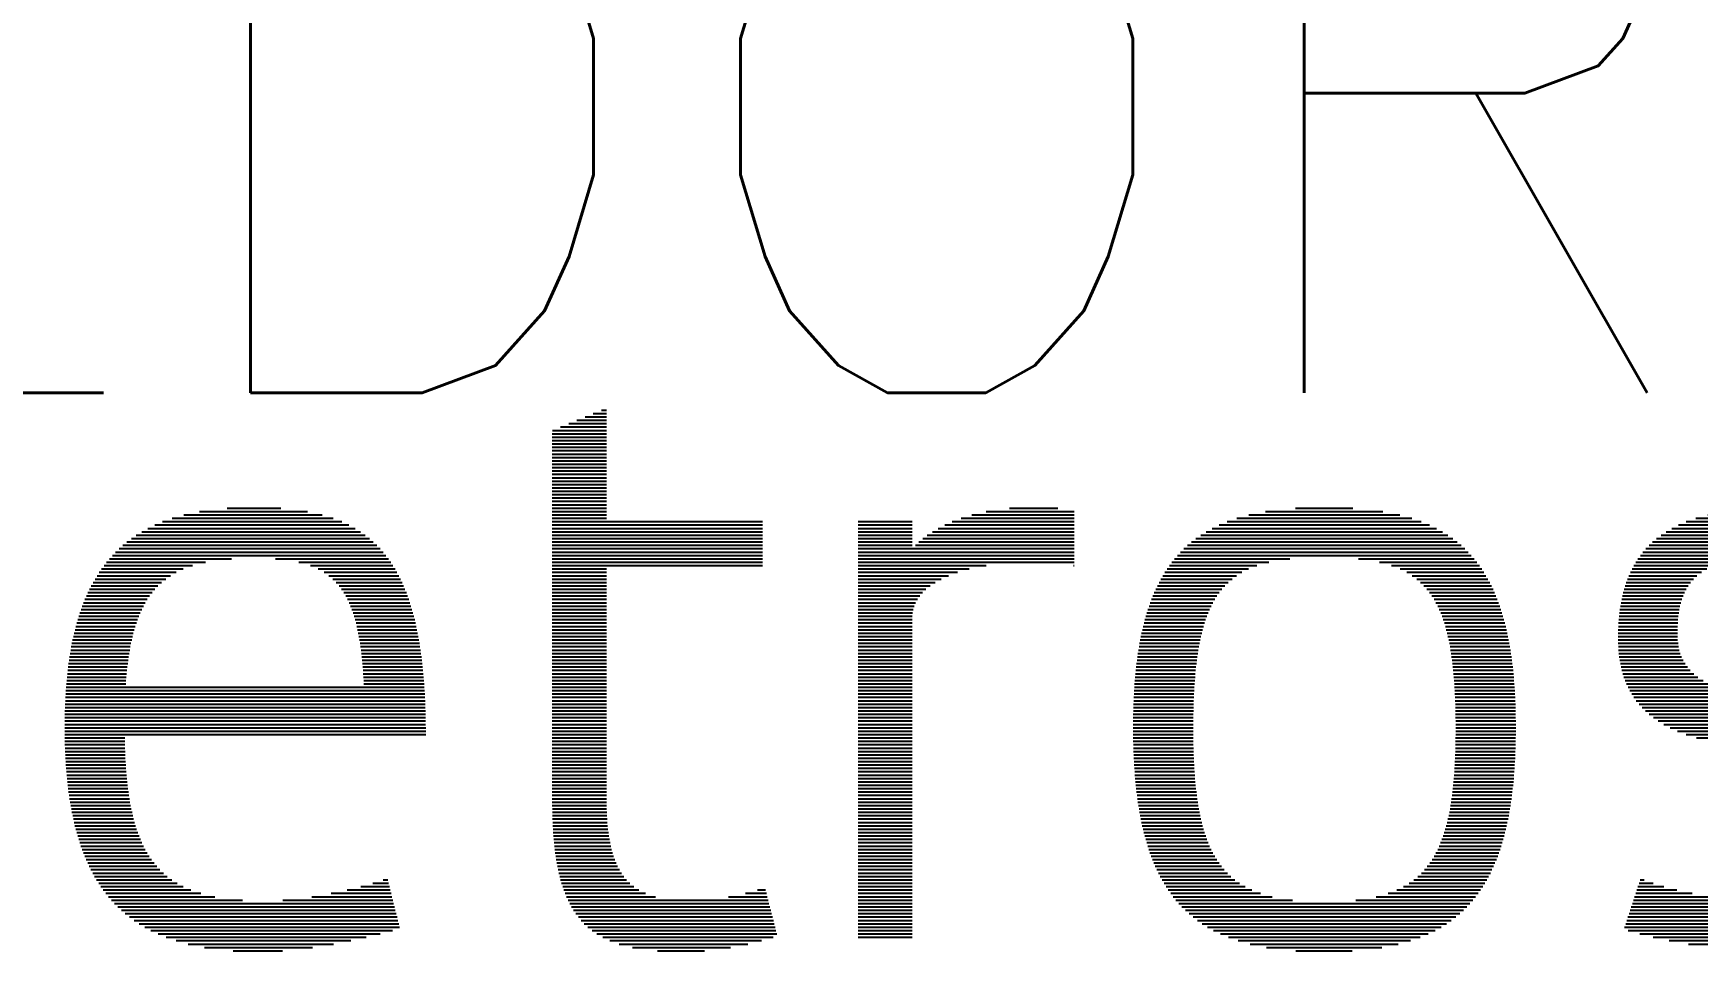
# Model space of a CAD drawing. Header units: millimetres. Extents: x 0 to 420, y 0 to 297.
# Drawn here: x 299.37 to 305.19, y 12.38 to 15.59 of the extents above; entities that cross this region are included whole.
import ezdxf

# ---------------------------------------------------------------- set-up
doc = ezdxf.new("R2010")
doc.units = ezdxf.units.MM
doc.layers.add('-1', color=7, linetype='Continuous')
doc.layers.add('1', color=7, linetype='Continuous')
doc.styles.add('RA100', font='ROMANS.SHX', dxfattribs={"height": 2.5})
pattern_1 = [(0, (4.38426585225068, -1.039455839854635), (0, 0.006496875000000001), [])]

# ---------------------------------------------------------------- blocks, each defined once
blk = doc.blocks.new('Logo Eletrobras Eletrosul A3')
h = blk.add_hatch()
h.set_pattern_fill('_USER', color=144, scale=0.006496875000000001, style=0, pattern_type=0)
h.set_pattern_definition(pattern_1)
edge = h.paths.add_edge_path()
edge.add_spline(control_points=[(3.90175593975068, 0.2920332132703649), (3.90175593975068, 0.2920332132703649), (3.90175593975068, 0.7330345913953646), (3.90175593975068, 0.7330345913953646)], knot_values=[0.9166666666666667, 0.9166666666666667, 0.9166666666666667, 0.9166666666666667, 1, 1, 1, 1], degree=3, periodic=0)
edge.add_spline(control_points=[(3.90175593975068, 0.7330345913953646), (3.90175593975068, 0.7330345913953646), (4.193214344191601, 0.7330345913953646), (4.201441686435953, 0.7330345913953646)], knot_values=[0.834509507777524, 0.834509507777524, 0.834509507777524, 0.834509507777524, 0.9166666666666669, 0.9166666666666669, 0.9166666666666669, 0.9166666666666669], degree=3, periodic=0)
edge.add_line((4.20144168643597, 0.7330345913953646), (4.201619205375683, 0.7332121103350775))
edge.add_spline(control_points=[(4.20161920537568, 0.7332121103353839), (4.20161920537568, 0.7377872549753222), (4.20161920537568, 0.8292663038953654), (4.20161920537568, 0.8292663038953654)], knot_values=[0.7500000000000001, 0.7500000000000001, 0.7500000000000001, 0.7500000000000001, 0.83124945698225, 0.83124945698225, 0.83124945698225, 0.83124945698225], degree=3, periodic=0)
edge.add_spline(control_points=[(4.20161920537568, 0.8292663038953654), (4.20161920537568, 0.8292663038953654), (3.90175593975068, 0.8292663038953654), (3.90175593975068, 0.8292663038953654)], knot_values=[0.6666666666666665, 0.6666666666666665, 0.6666666666666665, 0.6666666666666665, 0.7499999999999999, 0.7499999999999999, 0.7499999999999999, 0.7499999999999999], degree=3, periodic=0)
edge.add_spline(control_points=[(3.90175593975068, 0.8292663038953654), (3.90175593975068, 0.8292663038953654), (3.90175593975068, 1.042285841395365), (3.90175593975068, 1.042285841395365)], knot_values=[0.5833333333333334, 0.5833333333333334, 0.5833333333333334, 0.5833333333333334, 0.6666666666666667, 0.6666666666666667, 0.6666666666666667, 0.6666666666666667], degree=3, periodic=0)
edge.add_spline(control_points=[(3.90175593975068, 1.042285841395365), (3.90175593975068, 1.042285841395365), (3.79752657412568, 0.9991985663953651), (3.79752657412568, 0.9991985663953651)], knot_values=[0.5, 0.5, 0.5, 0.5, 0.5833333333333333, 0.5833333333333333, 0.5833333333333333, 0.5833333333333333], degree=3, periodic=0)
edge.add_spline(control_points=[(3.79752657412568, 0.9991985663953651), (3.79752657412568, 0.9991985663953651), (3.79752657412568, 0.2904154913953656), (3.79752657412568, 0.2904154913953656)], knot_values=[0.4166666666666666, 0.4166666666666666, 0.4166666666666666, 0.4166666666666666, 0.4999999999999999, 0.4999999999999999, 0.4999999999999999, 0.4999999999999999], degree=3, periodic=0)
edge.add_spline(control_points=[(3.79752657412568, 0.2904154913953656), (3.79752657412568, 0.05169431639536448), (3.868115121000683, -0.003002874229634855), (4.052535414750681, -0.003002874229634855)], knot_values=[0.3333333333333334, 0.3333333333333334, 0.3333333333333334, 0.3333333333333334, 0.4166666666666667, 0.4166666666666667, 0.4166666666666667, 0.4166666666666667], degree=3, periodic=0)
edge.add_spline(control_points=[(4.052535414750681, -0.003002874229634855), (4.110169192875682, -0.003002874229634855), (4.18390222725068, 0.01148515702036468), (4.230458833500681, 0.02749345702036488)], knot_values=[0.2499999999999999, 0.2499999999999999, 0.2499999999999999, 0.2499999999999999, 0.3333333333333333, 0.3333333333333333, 0.3333333333333333, 0.3333333333333333], degree=3, periodic=0)
edge.add_spline(control_points=[(4.230458833487045, 0.02749345707313866), (4.230458172255195, 0.02749601570629068), (4.20641389912568, 0.1205352038953649), (4.20641389912568, 0.1205352038953649)], knot_values=[0.1666666666666666, 0.1666666666666666, 0.1666666666666666, 0.1666666666666666, 0.2499988541418221, 0.2499988541418221, 0.2499988541418221, 0.2499988541418221], degree=3, periodic=0)
edge.add_spline(control_points=[(4.20641389912568, 0.1205352038953649), (4.163066749125679, 0.1045269038953651), (4.110169192875682, 0.09652275389536458), (4.052535414750681, 0.09652275389536458)], knot_values=[0.08333333333333334, 0.08333333333333334, 0.08333333333333334, 0.08333333333333334, 0.1666666666666667, 0.1666666666666667, 0.1666666666666667, 0.1666666666666667], degree=3, periodic=0)
edge.add_spline(control_points=[(4.052535414750681, 0.09652275389536458), (3.938671183500681, 0.09652275389536458), (3.90175593975068, 0.1542864695203647), (3.90175593975068, 0.2920332132703649)], knot_values=[0, 0, 0, 0, 0.08333333333333333, 0.08333333333333333, 0.08333333333333333, 0.08333333333333333], degree=3, periodic=0)
h = blk.add_hatch()
h.set_pattern_fill('_USER', color=144, scale=0.006496875000000001, style=0, pattern_type=0)
h.set_pattern_definition(pattern_1)
edge = h.paths.add_edge_path()
edge.add_spline(control_points=[(3.554127649125681, 0.4138821038953653), (3.554127649125681, 0.7585413226453652), (3.453042771000682, 0.8516675288953652), (3.223774549125682, 0.8516675288953652)], knot_values=[0.875, 0.875, 0.875, 0.875, 1, 1, 1, 1], degree=3, periodic=0)
edge.add_spline(control_points=[(3.223774549125682, 0.8516675288953652), (2.983344696000682, 0.8516675288953652), (2.859845599125682, 0.7456970007703649), (2.859845599125682, 0.4284286070203649)], knot_values=[0.75, 0.75, 0.75, 0.75, 0.875, 0.875, 0.875, 0.875], degree=3, periodic=0)
edge.add_spline(control_points=[(2.859845599125682, 0.4284286070203649), (2.859845599125682, 0.09652275389536458), (2.992979561625683, -0.003002874229634855), (3.238217102250681, -0.003002874229634855)], knot_values=[0.625, 0.625, 0.625, 0.625, 0.75, 0.75, 0.75, 0.75], degree=3, periodic=0)
edge.add_spline(control_points=[(3.238217102250681, -0.003002874229634855), (3.305628677250683, -0.003002874229634855), (3.420935214750681, 0.01622137889536512), (3.504335599125682, 0.04209193514536524)], knot_values=[0.5, 0.5, 0.5, 0.5, 0.625, 0.625, 0.625, 0.625], degree=3, periodic=0)
edge.add_spline(control_points=[(3.504335599114929, 0.04209193518835042), (3.504335012088978, 0.04209428202290955), (3.48029772772402, 0.1381914469760099), (3.480297161635681, 0.1381937101053916)], knot_values=[0.3750014718837885, 0.3750014718837885, 0.3750014718837885, 0.3750014718837885, 0.4999984736757541, 0.4999984736757541, 0.4999984736757541, 0.4999984736757541], degree=3, periodic=0)
edge.add_spline(control_points=[(3.480297161625682, 0.138193710145365), (3.411319839750682, 0.1125050663953648), (3.305628677250683, 0.09490503202036482), (3.247851967875683, 0.09490503202036482)], knot_values=[0.25, 0.25, 0.25, 0.25, 0.375, 0.375, 0.375, 0.375], degree=3, periodic=0)
edge.add_spline(control_points=[(3.247851967875683, 0.09490503202036482), (3.060267696000681, 0.09490503202036482), (2.976854317875681, 0.1512199445203652), (2.975204111625683, 0.4138821038953653)], knot_values=[0.125, 0.125, 0.125, 0.125, 0.25, 0.25, 0.25, 0.25], degree=3, periodic=0)
edge.add_spline(control_points=[(2.975204111625683, 0.4138821038953653), (2.975204111625683, 0.4138821038953653), (3.554127649125681, 0.4138821038953653), (3.554127649125681, 0.4138821038953653)], knot_values=[0, 0, 0, 0, 0.125, 0.125, 0.125, 0.125], degree=3, periodic=0)
edge = h.paths.add_edge_path(flags=16)
edge.add_spline(control_points=[(3.435358277250682, 0.5084960945203654), (3.435358277250682, 0.5084960945203654), (2.976854317875681, 0.5084960945203654), (2.976854317875681, 0.5084960945203654)], knot_values=[0.25, 0.25, 0.25, 0.25, 0.5, 0.5, 0.5, 0.5], degree=3, periodic=0)
edge.add_spline(control_points=[(2.976854317875681, 0.5084960945203654), (2.989802589750681, 0.6992443445203653), (3.053874771000681, 0.753811597645365), (3.223774549125682, 0.753811597645365)], knot_values=[0.75, 0.75, 0.75, 0.75, 1, 1, 1, 1], degree=3, periodic=0)
edge.add_spline(control_points=[(3.223774549125682, 0.753811597645365), (3.372916811625682, 0.753811597645365), (3.425859846000682, 0.710542410145365), (3.435358277250682, 0.5084960945203654)], knot_values=[0.5, 0.5, 0.5, 0.5, 0.75, 0.75, 0.75, 0.75], degree=3, periodic=0)
h = blk.add_hatch()
h.set_pattern_fill('_USER', color=144, scale=0.006496875000000001, style=0, pattern_type=0)
h.set_pattern_definition(pattern_1)
edge = h.paths.add_edge_path()
edge.add_spline(control_points=[(4.489937524125683, 0.6384465882703649), (4.489937524125683, 0.7120886663953647), (4.597499786625679, 0.7456970007703649), (4.717685477250683, 0.7456970007703649)], knot_values=[0.2, 0.2, 0.2, 0.2, 0.3, 0.3, 0.3, 0.3], degree=3, periodic=0)
edge.add_spline(control_points=[(4.717685477250683, 0.7456970007703649), (4.748136330375679, 0.7456970007703649), (4.776936977250681, 0.742533022645365), (4.801001402250684, 0.7393430570203647)], knot_values=[0.1, 0.1, 0.1, 0.1, 0.2, 0.2, 0.2, 0.2], degree=3, periodic=0)
edge.add_spline(control_points=[(4.801001402250684, 0.7393430570526567), (4.801001402250684, 0.7393452097925723), (4.801001402250684, 0.8469811292481575), (4.801001402250684, 0.8469832819880732)], knot_values=[1.000000000001e-06, 1.000000000001e-06, 1.000000000001e-06, 1.000000000001e-06, 0.099999, 0.099999, 0.099999, 0.099999], degree=3, periodic=0)
edge.add_spline(control_points=[(4.801001402250684, 0.8469832820203647), (4.775319255375681, 0.8500368132703651), (4.746570583500684, 0.8516675288953652), (4.717685477250683, 0.8516675288953652)], knot_values=[0.8999999999999999, 0.8999999999999999, 0.8999999999999999, 0.8999999999999999, 1, 1, 1, 1], degree=3, periodic=0)
edge.add_spline(control_points=[(4.717685477250683, 0.8516675288953652), (4.60221002100068, 0.8516675288953652), (4.520355892875681, 0.8098146601453649), (4.489937524125683, 0.771509085145365)], knot_values=[0.7999999999999998, 0.7999999999999998, 0.7999999999999998, 0.7999999999999998, 0.8999999999999998, 0.8999999999999998, 0.8999999999999998, 0.8999999999999998], degree=3, periodic=0)
edge.add_line((4.489937524094449, 0.7715090851120063), (4.489937524094449, 0.8292663038953642))
edge.add_line((4.489937524094449, 0.8292663038953654), (4.385825102250682, 0.8292663038953654))
edge.add_line((4.385825102250683, 0.8292663038953654), (4.385825102250683, 0.02244938833057497))
edge.add_line((4.385825102250683, 0.0224493883305743), (4.489937524125683, 0.02244938832437518))
edge.add_line((4.489937524125683, 0.02244938832437526), (4.489937524125683, 0.6384465882703648))
h = blk.add_hatch()
h.set_pattern_fill('_USER', color=144, scale=0.006496875000000001, style=0, pattern_type=0)
h.set_pattern_definition(pattern_1)
h.paths.add_polyline_path([(5.650260978954424, 0.4586867679640636), (5.649831290342568, 0.4733033578778501), (5.649229022887432, 0.487582677687632), (5.648453770782162, 0.5015280200944421), (5.647505128219901, 0.5151426777993069), (5.646382689393803, 0.5284299435032591), (5.645086048497021, 0.541393109907327), (5.643614799722695, 0.5540354697125425), (5.641968537263981, 0.5663603156199328), (5.640146855314018, 0.5783709403305282), (5.638149348065962, 0.5900706365453585), (5.635975609712958, 0.6014626969654548), (5.633625234448161, 0.6125504142918459), (5.63109781646471, 0.6233370812255612), (5.628392949955764, 0.6338259904676313), (5.625510229114461, 0.644020434719085), (5.622449248133957, 0.6539237066809527), (5.619209601207398, 0.663539099054264), (5.615790882527932, 0.6728699045400495), (5.612192686288719, 0.6819194158393387), (5.608414606682885, 0.6906909256531577), (5.604456237903594, 0.6991877266825419), (5.600317174143996, 0.7074131116285196), (5.595997009597227, 0.7153703731921186), (5.591495338456454, 0.7230628040743698), (5.586811754914812, 0.7304936969763025), (5.58194585316545, 0.7376663445989484), (5.576897227401517, 0.7445840396433345), (5.571665471816171, 0.7512500748104913), (5.566250180602555, 0.7576677428014511), (5.56065094795381, 0.7638403363172395), (5.554867368063093, 0.7697711480588905), (5.548899035123554, 0.7754634707274297), (5.542745543328333, 0.7809205970238922), (5.53640648687059, 0.7861458196493021), (5.529881459943461, 0.7911424313046909), (5.523170056740106, 0.7959137246910903), (5.516271871453668, 0.8004629925095306), (5.509186498277291, 0.8047935274610394), (5.501913531404142, 0.808908622246646), (5.494452565027348, 0.8128115695673808), (5.486803193340066, 0.8165056621242748), (5.478965010535443, 0.8199941926183576), (5.462720588346777, 0.8263677382222041), (5.445716052006542, 0.8319585479871625), (5.427948155059923, 0.836792963521467), (5.409413651052109, 0.8408973264333595), (5.390109293528283, 0.8442979783310753), (5.37003183603364, 0.8470212608228556), (5.349178032113372, 0.8490935155169361), (5.327544635312663, 0.8505410840215544), (5.305128399176702, 0.8513903079449525), (5.281926077250681, 0.8516675288953652), (5.258861301393328, 0.8513903079449525), (5.236574054437266, 0.8505410840215544), (5.215061364728367, 0.8490935155169352), (5.1943202606125, 0.8470212608228556), (5.174347770435535, 0.8442979783310762), (5.155140922543342, 0.8408973264333586), (5.136696745281803, 0.836792963521467), (5.119012266996776, 0.8319585479871616), (5.102084516034136, 0.826367738222205), (5.085910520739755, 0.8199941926183576), (5.078105252826248, 0.8165056621242757), (5.070487309459509, 0.8128115695673825), (5.063056319182763, 0.808908622246646), (5.055811910539255, 0.8047935274610385), (5.048753712072212, 0.8004629925095297), (5.041881352324882, 0.7959137246910934), (5.035194459840472, 0.7911424313046935), (5.028692663162239, 0.7861458196493012), (5.022375590833413, 0.7809205970238908), (5.016242871397221, 0.7754634707274315), (5.010294133396897, 0.7697711480588896), (5.004529005375684, 0.7638403363172377), (4.998947115876803, 0.7576677428014511), (4.993548093443497, 0.7512500748104931), (4.988331566619003, 0.7445840396433336), (4.983297163946542, 0.7376663445989458), (4.978444513969361, 0.7304936969763043), (4.973773245230685, 0.7230628040743716), (4.96928298627375, 0.7153703731921173), (4.964973365641793, 0.7074131116285205), (4.960844011878049, 0.6991877266825441), (4.956894553525743, 0.690690925653159), (4.953124619128118, 0.6819194158393378), (4.949533837228405, 0.6728699045400464), (4.946121836369841, 0.6635390990542649), (4.942888245095642, 0.6539237066809496), (4.939832691949068, 0.6440204347190841), (4.936954805473338, 0.6338259904676273), (4.934254214211688, 0.6233370812255634), (4.931730546707353, 0.6125504142918454), (4.929383431503567, 0.6014626969654522), (4.927212497143564, 0.5900706365453683), (4.925217372170579, 0.578370940330529), (4.923397685127842, 0.5663603156199399), (4.921753064558587, 0.5540354697125411), (4.920283139006052, 0.5413931099073355), (4.918987537013471, 0.5284299435032578), (4.917865887124073, 0.5151426777993029), (4.916917817881096, 0.5015280200944447), (4.91614295782777, 0.4875826776876271), (4.915540935507334, 0.4733033578778545), (4.915111379463013, 0.4586867679640587), (4.914853918238052, 0.4437296152452421), (4.914768180375685, 0.4284286070203693), (4.914852789369345, 0.4130402137151781), (4.915106935662376, 0.3979891803297848), (4.91553109822285, 0.3832724660637989), (4.91612575601884, 0.3688870301168272), (4.916891388018414, 0.3548298316884506), (4.917828473189651, 0.3410978299782577), (4.918937490500614, 0.3276879841858569), (4.920218918919382, 0.3145972535108448), (4.921673237414026, 0.3018225971527975), (4.92330092495261, 0.2893609743113426), (4.925102460503219, 0.2772093441860428), (4.927078323033914, 0.2653646659765094), (4.929228991512776, 0.2538238988823416), (4.931554944907866, 0.2425840021031247), (4.934056662187263, 0.2316419348384602), (4.936734622319044, 0.2209946562879428), (4.939589304271269, 0.2106391256511593), (4.942621187012016, 0.2005723021277288), (4.945830749509359, 0.1907911449172257), (4.949218470731363, 0.1812926132192438), (4.952784829646106, 0.1720736662333984), (4.956530305221662, 0.1631312631592636), (4.960455376426101, 0.1544623631964437), (4.96456052222749, 0.1460639255445346), (4.968846221593903, 0.137932909403133), (4.973312953493416, 0.130066273971829), (4.977961196894096, 0.1224609784502282), (4.982791430764014, 0.115113982037915), (4.987804134071254, 0.1080222439344873), (4.992999785783873, 0.1011827233395413), (4.998378864869952, 0.09459237945268262), (5.003941850297554, 0.08824817147349062), (5.009689221034765, 0.08214705860156934), (5.015621456049644, 0.07628600003651353), (5.021739034310265, 0.07066195497791661), (5.028042434784709, 0.0652718826253742), (5.03453213644104, 0.06011274217848861), (5.041208618247332, 0.05518149283684304), (5.048072359171655, 0.05047509380004467), (5.055123838182077, 0.04599050426767803), (5.062363534246682, 0.04172468343934854), (5.069791926333536, 0.03767459051464561), (5.077409493410705, 0.03383718469316843), (5.085216714446265, 0.03020942517451175), (5.093214068408294, 0.02678827115826632), (5.101402034264861, 0.02357068184402955), (5.109781090984033, 0.02055361643140197), (5.118351717533884, 0.01773403411997387), (5.136069595997913, 0.01267515559910359), (5.154559501401529, 0.008369719878183801), (5.173825265489302, 0.004793400553976479), (5.193870720005812, 0.00192187122324583), (5.214699696695625, -0.0002691945172443866), (5.236316027303324, -0.001804123070730412), (5.258723543573485, -0.002707240840448044), (5.281926077250684, -0.003002874229634855), (5.305264442168912, -0.002707240840448044), (5.327799450490581, -0.001804123070730412), (5.349535198054419, -0.0002691945172443866), (5.37047578069917, 0.001921871223246274), (5.390625294263568, 0.004793400553976479), (5.409987834586349, 0.008369719878183801), (5.428567497506247, 0.01267515559910315), (5.446368378862015, 0.01773403411997521), (5.454978056402947, 0.02055361643140197), (5.463394574492369, 0.02357068184402999), (5.471618445110131, 0.0267882711582641), (5.479650180236071, 0.03020942517450909), (5.487490291850023, 0.03383718469316976), (5.495139291931832, 0.03767459051464694), (5.502597692461347, 0.04172468343934854), (5.509866005418409, 0.04599050426767937), (5.516944742782854, 0.05047509380004378), (5.52383441653453, 0.05518149283684393), (5.530535538653282, 0.0601127421784855), (5.537048621118942, 0.06527188262537598), (5.543374175911357, 0.07066195497791528), (5.549512715010373, 0.07628600003651131), (5.555464750395824, 0.0821470586015689), (5.56123079404756, 0.08824817147349062), (5.566811357945419, 0.09459237945268084), (5.572206954069244, 0.1011827233395448), (5.57741809439888, 0.1080222439344873), (5.582445290914166, 0.1151139820379128), (5.587289055594944, 0.1224609784502242), (5.59194990042106, 0.1300662739718308), (5.596428337372352, 0.1379329094031316), (5.600724878428661, 0.1460639255445355), (5.604840035569836, 0.1544623631964432), (5.608774320775712, 0.1631312631592614), (5.612528246026134, 0.1720736662333953), (5.616102323300947, 0.1812926132192496), (5.619497064579988, 0.1907911449172248), (5.622712981843101, 0.2005723021277315), (5.625750587070133, 0.2106391256511686), (5.628610392240919, 0.2209946562879437), (5.631292909335304, 0.2316419348384606), (5.63379865033313, 0.2425840021031251), (5.636128127214239, 0.2538238988823402), (5.638281851958478, 0.2653646659765116), (5.64026033654568, 0.2772093441860428), (5.642064092955696, 0.2893609743113399), (5.643693633168361, 0.3018225971528037), (5.645149469163528, 0.3145972535108439), (5.646432112921026, 0.3276879841858613), (5.647542076420702, 0.3410978299782617), (5.648479871642397, 0.3548298316884511), (5.64924601056596, 0.3688870301168308), (5.649841005171229, 0.3832724660638078), (5.650265367438042, 0.3979891803297866), (5.650519609346247, 0.4130402137151701), (5.650604242875684, 0.4284286070203649), (5.650518494529845, 0.4437296152452457)])
h.paths.add_polyline_path([(5.535026290535718, 0.447353939460299), (5.535156297168438, 0.4316484639916629), (5.535167052427671, 0.4236870788119771), (5.535141923475869, 0.4160606181815392), (5.534982730063167, 0.4011373814061034), (5.534675837324855, 0.3866490714508402), (5.534218302884774, 0.3725901053232517), (5.533607184366755, 0.3589549000308385), (5.532839539394644, 0.3457378725810987), (5.53191242559226, 0.3329334399815349), (5.530822900583448, 0.320536019239646), (5.529568021992041, 0.3085400273629331), (5.528144847441876, 0.2969398813588962), (5.526550434556789, 0.2857299982350354), (5.524781840960614, 0.2749047949988515), (5.522836124277177, 0.2644586886578444), (5.520710342130329, 0.2543860962195148), (5.518401552143896, 0.2446814346913619), (5.515906811941715, 0.2353391210808877), (5.513223179147623, 0.226353572395591), (5.510347711385453, 0.2177192056429731), (5.507277466279042, 0.2094304378305338), (5.504009501452224, 0.2014816859657738), (5.500540874528834, 0.1938673670561921), (5.496868643132714, 0.1865818981092917), (5.492989864887683, 0.17961969613257), (5.488901597417595, 0.1729751781335298), (5.484600898346276, 0.1666427611196695), (5.480084825297563, 0.1606168620984891), (5.475350435895287, 0.1548918980774916), (5.470394787763286, 0.1494622860641757), (5.465214938525396, 0.1443224430660406), (5.459807945805455, 0.139466786090586), (5.454170867227297, 0.1348897321453171), (5.448300760414753, 0.1305856982377294), (5.442194682991655, 0.1265491013753244), (5.435849692581858, 0.1227743585656036), (5.429262846809177, 0.1192558868160662), (5.422431203297453, 0.115988103134212), (5.415351819670519, 0.1129654245275429), (5.408021753552223, 0.1101822680035576), (5.400438062566387, 0.1076330505697576), (5.392597804336845, 0.1053121892336426), (5.384498036487443, 0.1032141010027132), (5.376135816642009, 0.10133320288447), (5.367508202424379, 0.09966391188641222), (5.358612251458389, 0.09820064501604175), (5.349445021367877, 0.09693781928085743), (5.340003569776677, 0.09586985168836071), (5.33028495430862, 0.09499115924604906), (5.320286232587542, 0.09429615896142751), (5.310004462237284, 0.09377926784199309), (5.299436700881678, 0.09343490289524681), (5.28858000614456, 0.09325748112868837), (5.277514666563111, 0.0932415386536598), (5.266687882310659, 0.09338624174328025), (5.256147008090849, 0.09369677141458865), (5.245889177040088, 0.09417871066008532), (5.235911522294771, 0.09483764247227056), (5.226211176991292, 0.09567914984364245), (5.216785274266059, 0.0967088157667022), (5.207630947255485, 0.09793222323394923), (5.198745329095953, 0.0993549552378834), (5.190125552923867, 0.1009825947710032), (5.181768751875641, 0.1028207248258104), (5.173672059087657, 0.1048749283948021), (5.165832607696331, 0.1071507884704799), (5.158247530838057, 0.1096538880453437), (5.150913961649238, 0.1123898101118903), (5.143829033266275, 0.1153641376626231), (5.136989878825567, 0.1185824536900397), (5.130393631463516, 0.1220503411866414), (5.124037424316523, 0.1257733831449261), (5.117918390520995, 0.129757162557393), (5.112033663213321, 0.1340072624165445), (5.106380375529909, 0.1385292657148796), (5.100955660607159, 0.143328755444895), (5.095756651581468, 0.1484113145990933), (5.090780481589253, 0.1537825261699752), (5.086024283766889, 0.1594479731500371), (5.081485191250799, 0.1654132385317788), (5.077160337177375, 0.1716839053077024), (5.073046854683017, 0.1782655564703091), (5.06914187690413, 0.1851637750120942), (5.065442536977113, 0.1923841439255582), (5.061945968038362, 0.1999322462032049), (5.058649303224289, 0.2078136648375262), (5.055549675671283, 0.2160339828210289), (5.052644218515752, 0.224598783146214), (5.049930064894095, 0.2335136488055762), (5.047404347942717, 0.242784162791609), (5.045064200798013, 0.2524159080968302), (5.042906756596388, 0.2624144677137243), (5.040929148474238, 0.2727854246347974), (5.03912850956797, 0.2835343618525452), (5.037501973013978, 0.2946668623594682), (5.036046671948672, 0.3061885091480718), (5.034759739508445, 0.3181048852108481), (5.033638308829701, 0.3304215735403013), (5.032679513048844, 0.3431441571289264), (5.031880485302267, 0.3562782189692415), (5.03123835872638, 0.3698293420537131), (5.030750266457577, 0.3838031093748739), (5.030413341632265, 0.3982051039251977), (5.03022471738684, 0.413040908697194), (5.030185122086714, 0.4206232346014809), (5.030177873515527, 0.4250502761879553), (5.030250715798989, 0.4411317189918655), (5.030468770811304, 0.4565385404044973), (5.030835699776222, 0.4714535777525435), (5.031354369557356, 0.4858842969052848), (5.032027647018289, 0.4998381637320159), (5.032858399022636, 0.5133226441020051), (5.033849492433983, 0.5263452038845227), (5.035003794115934, 0.5389133089488842), (5.03632417093209, 0.5510344251643389), (5.037813489746046, 0.5627160184001885), (5.039474617421401, 0.5739655545256976), (5.041310420821763, 0.584790499410162), (5.043323766810715, 0.5951983189228582), (5.04551752225187, 0.6051964789330619), (5.047894554008824, 0.6147924453100639), (5.050457728945172, 0.623993683923135), (5.053209913924515, 0.6328076606415713), (5.056153975810453, 0.6412418413346361), (5.059292781466578, 0.6493036918716255), (5.062629197756504, 0.6570006781218156), (5.06616609154382, 0.6643402659544897), (5.06990632969212, 0.6713299212389243), (5.073852779065014, 0.6779771098444085), (5.078008306526101, 0.6842892976402162), (5.082375778938971, 0.690273950495631), (5.086958063167227, 0.6959385342799389), (5.091758026074469, 0.7012905148624151), (5.096778534524297, 0.7063373581123469), (5.102022455380308, 0.7110865298990108), (5.107492655506103, 0.7155454960916883), (5.113192001765277, 0.719721722559667), (5.119123361021433, 0.7236226751722206), (5.125289600138171, 0.7272558197986352), (5.131693585979086, 0.7306286223081906), (5.138338185407783, 0.7337485485701687), (5.14522626528785, 0.7366230644538518), (5.152360692482901, 0.7392596358285188), (5.159744333856519, 0.7416657285634543), (5.167380056272314, 0.7438488085279356), (5.175270726593887, 0.7458163415912491), (5.183419211684829, 0.7475757936226741), (5.19182837840874, 0.7491346304914916), (5.200501093629224, 0.7505003180669818), (5.209440224209878, 0.7516803222184287), (5.218648637014304, 0.7526821088151134), (5.228129198906089, 0.7535131437263147), (5.237884776748846, 0.7541808928213163), (5.247918237406168, 0.7546928219694005), (5.258232447741655, 0.7550563970398474), (5.268830274618907, 0.7552790839019381), (5.279714584901519, 0.7553683484249545), (5.290774600996563, 0.755330382303153), (5.301573273667291, 0.7551619602810065), (5.312083601431731, 0.7548556363982164), (5.32230852666606, 0.7544039447855009), (5.332250991746438, 0.7537994195735798), (5.341913939049029, 0.7530345948931716), (5.351300310950002, 0.7521020048749945), (5.360413049825517, 0.7509941836497664), (5.369255098051742, 0.7497036653482061), (5.377829398004835, 0.7482229841010337), (5.386138892060973, 0.7465446740389652), (5.394186522596311, 0.744661269292723), (5.401975231987013, 0.7425653039930213), (5.409507962609251, 0.74024931227058), (5.416787656839183, 0.7377058282561193), (5.423817257052978, 0.7349273860803569), (5.4305997056268, 0.73190651987401), (5.437137944936811, 0.7286357637678003), (5.443434917359181, 0.7251076518924426), (5.449493565270068, 0.7213147183786588), (5.455316831045643, 0.717249497357165), (5.460907657062062, 0.7129045229586795), (5.466268985695503, 0.7082723293139228), (5.471403759322119, 0.7033454505536127), (5.476314920318078, 0.6981164208084687), (5.481005411059552, 0.6925777742092079), (5.485478173922694, 0.6867220448865483), (5.489736151283672, 0.6805417669712108), (5.493782285518655, 0.6740294745939117), (5.497619519003809, 0.6671777018853717), (5.501250794115297, 0.6599789829763063), (5.504679053229278, 0.652425851997438), (5.507907238721923, 0.6445108430794817), (5.510938292969389, 0.6362264903531583), (5.513775158347848, 0.6275653279491862), (5.516420777233471, 0.6185198899982822), (5.518878092002403, 0.6090827106311667), (5.521150045030826, 0.5992463239785568), (5.523239578694898, 0.5890032641711724), (5.525149635370784, 0.5783460653397321), (5.526883157434654, 0.5672672616149526), (5.528443087262666, 0.5557593871275546), (5.529832367230984, 0.5438149760082553), (5.531053939715783, 0.5314265623877747), (5.532110747093213, 0.5185866803968304), (5.533005731739451, 0.5052878641661387), (5.533741836030654, 0.4915226478264225), (5.534322002342986, 0.4772835655083973), (5.534749173052624, 0.4625631513427839)], flags=16)
h = blk.add_hatch()
h.set_pattern_fill('_USER', color=144, scale=0.006496875000000001, style=0, pattern_type=0)
h.set_pattern_definition(pattern_1)
edge = h.paths.add_edge_path()
edge.add_spline(control_points=[(6.463213877250684, 0.252116413270365), (6.463213877250684, 0.402915378895365), (6.373544008500687, 0.4700151038953644), (6.163435071000684, 0.4844836445203655)], knot_values=[0.1428571428571428, 0.1428571428571428, 0.1428571428571428, 0.1428571428571428, 0.2142857142857142, 0.2142857142857142, 0.2142857142857142, 0.2142857142857142], degree=3, periodic=0)
edge.add_spline(control_points=[(6.163435071000684, 0.4844836445203655), (6.017528252250681, 0.494079528895365), (5.961473214750683, 0.5294939945203647), (5.961473214750683, 0.609567978895365)], knot_values=[0.07142857142857142, 0.07142857142857142, 0.07142857142857142, 0.07142857142857142, 0.1428571428571428, 0.1428571428571428, 0.1428571428571428, 0.1428571428571428], degree=3, periodic=0)
edge.add_spline(control_points=[(5.961473214750683, 0.609567978895365), (5.961473214750683, 0.7362765320203648), (6.030418052250685, 0.7553708476453656), (6.168379192875683, 0.7553708476453656)], knot_values=[0, 0, 0, 0, 0.07142857142857142, 0.07142857142857142, 0.07142857142857142, 0.07142857142857142], degree=3, periodic=0)
edge.add_spline(control_points=[(6.168379192875683, 0.7553708476453656), (6.246750996000685, 0.7553708476453656), (6.333393321000685, 0.7362765320203648), (6.399050739750685, 0.710542410145365)], knot_values=[0.9285714285714284, 0.9285714285714284, 0.9285714285714284, 0.9285714285714284, 1, 1, 1, 1], degree=3, periodic=0)
edge.add_spline(control_points=[(6.399050739750685, 0.710542410145365), (6.399050739750685, 0.710542410145365), (6.434335267875685, 0.8098146601453649), (6.434335267875685, 0.8098146601453649)], knot_values=[0.8571428571428569, 0.8571428571428569, 0.8571428571428569, 0.8571428571428569, 0.9285714285714283, 0.9285714285714283, 0.9285714285714283, 0.9285714285714283], degree=3, periodic=0)
edge.add_spline(control_points=[(6.434335267875685, 0.8098146601453649), (6.342911242875687, 0.835756682020365), (6.246750996000685, 0.8516675288953652), (6.168379192875683, 0.8516675288953652)], knot_values=[0.7857142857142855, 0.7857142857142855, 0.7857142857142855, 0.7857142857142855, 0.8571428571428569, 0.8571428571428569, 0.8571428571428569, 0.8571428571428569], degree=3, periodic=0)
edge.add_spline(control_points=[(6.168379192875683, 0.8516675288953652), (5.958231274125684, 0.8516675288953652), (5.847602486625686, 0.7906683695203651), (5.847602486625686, 0.5998941320203648)], knot_values=[0.7142857142857141, 0.7142857142857141, 0.7142857142857141, 0.7142857142857141, 0.7857142857142855, 0.7857142857142855, 0.7857142857142855, 0.7857142857142855], degree=3, periodic=0)
edge.add_spline(control_points=[(5.847602486625686, 0.5998941320203648), (5.847602486625686, 0.4475748976453646), (5.954982836625685, 0.3979712570203651), (6.150545271000688, 0.3836391507703651)], knot_values=[0.6428571428571427, 0.6428571428571427, 0.6428571428571427, 0.6428571428571427, 0.7142857142857141, 0.7142857142857141, 0.7142857142857141, 0.7142857142857141], degree=3, periodic=0)
edge.add_spline(control_points=[(6.150545271000688, 0.3836391507703651), (6.306002496000684, 0.3706648913953647), (6.349349646000682, 0.3290264195203645), (6.349349646000682, 0.2425075351453647)], knot_values=[0.5714285714285713, 0.5714285714285713, 0.5714285714285713, 0.5714285714285713, 0.6428571428571427, 0.6428571428571427, 0.6428571428571427, 0.6428571428571427], degree=3, periodic=0)
edge.add_spline(control_points=[(6.349349646000682, 0.2425075351453647), (6.349349646000682, 0.114051322645365), (6.282068008500683, 0.0916630913953651), (6.150545271000688, 0.0916630913953651)], knot_values=[0.4999999999999999, 0.4999999999999999, 0.4999999999999999, 0.4999999999999999, 0.5714285714285713, 0.5714285714285713, 0.5714285714285713, 0.5714285714285713], degree=3, periodic=0)
edge.add_spline(control_points=[(6.150545271000688, 0.0916630913953651), (6.06722934600068, 0.0916630913953651), (5.947004674125683, 0.1125050663953648), (5.890871674125684, 0.138193710145365)], knot_values=[0.4285714285714285, 0.4285714285714285, 0.4285714285714285, 0.4285714285714285, 0.4999999999999999, 0.4999999999999999, 0.4999999999999999, 0.4999999999999999], degree=3, periodic=0)
edge.add_spline(control_points=[(5.890871674125684, 0.138193710145365), (5.890871674125684, 0.138193710145365), (5.858829086625683, 0.04041574139536497), (5.858829086625683, 0.04041574139536497)], knot_values=[0.3571428571428571, 0.3571428571428571, 0.3571428571428571, 0.3571428571428571, 0.4285714285714285, 0.4285714285714285, 0.4285714285714285, 0.4285714285714285], degree=3, periodic=0)
edge.add_spline(control_points=[(5.858829086625683, 0.04041574139536497), (5.938903071000684, 0.01315485389536475), (6.070419311625685, -0.003002874229634855), (6.150545271000688, -0.003002874229634855)], knot_values=[0.2857142857142857, 0.2857142857142857, 0.2857142857142857, 0.2857142857142857, 0.3571428571428571, 0.3571428571428571, 0.3571428571428571, 0.3571428571428571], degree=3, periodic=0)
edge.add_spline(control_points=[(6.150545271000688, -0.003002874229634855), (6.365383933500688, -0.003002874229634855), (6.463213877250684, 0.05956852889536446), (6.463213877250684, 0.252116413270365)], knot_values=[0.2142857142857143, 0.2142857142857143, 0.2142857142857143, 0.2142857142857143, 0.2857142857142857, 0.2857142857142857, 0.2857142857142857, 0.2857142857142857], degree=3, periodic=0)

msp = doc.modelspace()

# ---------------------------------------------------------------- block references
at = {"layer": '-1', "xscale": 1.81875, "yscale": 1.81875, "zscale": 1.81875}
msp.add_blockref('Logo Eletrobras Eletrosul A3', (294.2792107081418, 12.38564491450796), dxfattribs=at)

# ---------------------------------------------------------------- texts
at = {"layer": '1', "style": 'RA100'}
msp.add_text('NÚMERO DO FORNECEDOR', height=2, dxfattribs=at).set_placement((270.0449044101842, 14.33493863194781))

doc.saveas('drawing.dxf')
